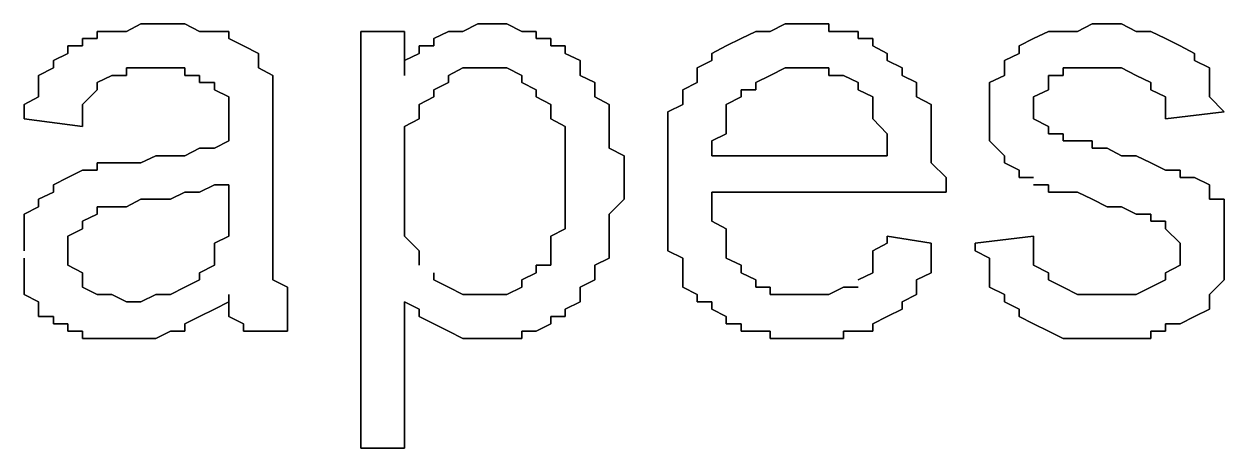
# Model space of a CAD drawing. Header units: metres. Extents: x 2.9 to 42.8, y 1.7 to 28.7.
# Drawn here: x 37.4156 to 37.7049, y 26.573 to 26.6753 of the extents above; entities that cross this region are included whole.
import ezdxf

# ---------------------------------------------------------------- set-up
doc = ezdxf.new("R2010")
doc.units = ezdxf.units.M
doc.layers.add('GRIS', color=8, linetype='Continuous')

msp = doc.modelspace()

# ---------------------------------------------------------------- linework, layer by layer
at = {"layer": 'GRIS', "lineweight": -3}
for points in [[(37.4368, 26.6735), (37.4332, 26.6735), (37.4368, 26.6735)], [(37.4332, 26.6735), (37.4332, 26.6718), (37.4332, 26.6735)], [(37.4403, 26.6735), (37.4368, 26.6735), (37.4403, 26.6735)], [(37.4438, 26.6753), (37.4403, 26.6735), (37.4438, 26.6753)], [(37.4474, 26.6753), (37.4438, 26.6753), (37.4474, 26.6753)], [(37.4509, 26.6753), (37.4474, 26.6753), (37.4509, 26.6753)], [(37.4544, 26.6753), (37.4509, 26.6753), (37.4544, 26.6753)], [(37.4579, 26.6735), (37.4544, 26.6753), (37.4579, 26.6735)], [(37.4615, 26.6735), (37.4579, 26.6735), (37.4615, 26.6735)], [(37.465, 26.6735), (37.4615, 26.6735), (37.465, 26.6735)], [(37.465, 26.6718), (37.465, 26.6735), (37.465, 26.6718)], [(37.5073, 26.6735), (37.4968, 26.6735), (37.5073, 26.6735)], [(37.4968, 26.6735), (37.4968, 26.573), (37.4968, 26.6735)], [(37.5073, 26.6629), (37.5073, 26.6735), (37.5073, 26.6629)], [(37.5179, 26.6735), (37.5144, 26.6718), (37.5179, 26.6735)], [(37.5214, 26.6735), (37.5179, 26.6735), (37.5214, 26.6735)], [(37.525, 26.6753), (37.5214, 26.6735), (37.525, 26.6753)], [(37.5285, 26.6753), (37.525, 26.6753), (37.5285, 26.6753)], [(37.532, 26.6753), (37.5285, 26.6753), (37.532, 26.6753)], [(37.5356, 26.6735), (37.532, 26.6753), (37.5356, 26.6735)], [(37.5391, 26.6735), (37.5356, 26.6735), (37.5391, 26.6735)], [(37.5391, 26.6718), (37.5391, 26.6735), (37.5391, 26.6718)], [(37.592, 26.6735), (37.5885, 26.6718), (37.592, 26.6735)], [(37.5955, 26.6735), (37.592, 26.6735), (37.5955, 26.6735)], [(37.5991, 26.6753), (37.5955, 26.6735), (37.5991, 26.6753)], [(37.6026, 26.6753), (37.5991, 26.6753), (37.6026, 26.6753)], [(37.6061, 26.6753), (37.6026, 26.6753), (37.6061, 26.6753)], [(37.6096, 26.6753), (37.6061, 26.6753), (37.6096, 26.6753)], [(37.6096, 26.6735), (37.6096, 26.6753), (37.6096, 26.6735)], [(37.6132, 26.6735), (37.6096, 26.6735), (37.6132, 26.6735)], [(37.6167, 26.6735), (37.6132, 26.6735), (37.6167, 26.6735)], [(37.6167, 26.6718), (37.6167, 26.6735), (37.6167, 26.6718)], [(37.6626, 26.6735), (37.659, 26.6718), (37.6626, 26.6735)], [(37.6661, 26.6735), (37.6626, 26.6735), (37.6661, 26.6735)], [(37.6696, 26.6735), (37.6661, 26.6735), (37.6696, 26.6735)], [(37.6731, 26.6753), (37.6696, 26.6735), (37.6731, 26.6753)], [(37.6767, 26.6753), (37.6731, 26.6753), (37.6767, 26.6753)], [(37.6802, 26.6753), (37.6767, 26.6753), (37.6802, 26.6753)], [(37.6837, 26.6735), (37.6802, 26.6753), (37.6837, 26.6735)], [(37.6873, 26.6735), (37.6837, 26.6735), (37.6873, 26.6735)], [(37.6908, 26.6718), (37.6873, 26.6735), (37.6908, 26.6718)], [(37.4332, 26.6718), (37.4297, 26.6718), (37.4332, 26.6718)], [(37.4297, 26.6718), (37.4297, 26.67), (37.4297, 26.6718)], [(37.4685, 26.67), (37.465, 26.6718), (37.4685, 26.67)], [(37.5144, 26.6718), (37.5144, 26.67), (37.5144, 26.6718)], [(37.5426, 26.6718), (37.5391, 26.6718), (37.5426, 26.6718)], [(37.5426, 26.67), (37.5426, 26.6718), (37.5426, 26.67)], [(37.5885, 26.6718), (37.5849, 26.67), (37.5885, 26.6718)], [(37.6202, 26.6718), (37.6167, 26.6718), (37.6202, 26.6718)], [(37.6202, 26.67), (37.6202, 26.6718), (37.6202, 26.67)], [(37.659, 26.6718), (37.6555, 26.67), (37.659, 26.6718)], [(37.6943, 26.67), (37.6908, 26.6718), (37.6943, 26.67)], [(37.4262, 26.6682), (37.4227, 26.6665), (37.4262, 26.6682)], [(37.4297, 26.67), (37.4262, 26.67), (37.4297, 26.67)], [(37.4262, 26.67), (37.4262, 26.6682), (37.4262, 26.67)], [(37.4721, 26.6682), (37.4685, 26.67), (37.4721, 26.6682)], [(37.4721, 26.6665), (37.4721, 26.6682), (37.4721, 26.6665)], [(37.5109, 26.6682), (37.5073, 26.6665), (37.5109, 26.6682)], [(37.5144, 26.67), (37.5109, 26.67), (37.5144, 26.67)], [(37.5109, 26.67), (37.5109, 26.6682), (37.5109, 26.67)], [(37.5461, 26.67), (37.5426, 26.67), (37.5461, 26.67)], [(37.5461, 26.6682), (37.5461, 26.67), (37.5461, 26.6682)], [(37.5497, 26.6665), (37.5461, 26.6682), (37.5497, 26.6665)], [(37.5849, 26.67), (37.5814, 26.6682), (37.5849, 26.67)], [(37.5814, 26.6682), (37.5814, 26.6665), (37.5814, 26.6682)], [(37.6237, 26.6682), (37.6202, 26.67), (37.6237, 26.6682)], [(37.6237, 26.6665), (37.6237, 26.6682), (37.6237, 26.6665)], [(37.6555, 26.6682), (37.652, 26.6665), (37.6555, 26.6682)], [(37.6555, 26.67), (37.6555, 26.6682), (37.6555, 26.67)], [(37.6978, 26.6682), (37.6943, 26.67), (37.6978, 26.6682)], [(37.6978, 26.6665), (37.6978, 26.6682), (37.6978, 26.6665)], [(37.4227, 26.6665), (37.4227, 26.6647), (37.4227, 26.6665)], [(37.4721, 26.6647), (37.4721, 26.6665), (37.4721, 26.6647)], [(37.5073, 26.6665), (37.5073, 26.6629), (37.5073, 26.6665)], [(37.5497, 26.6647), (37.5497, 26.6665), (37.5497, 26.6647)], [(37.5814, 26.6665), (37.5779, 26.6647), (37.5814, 26.6665)], [(37.6273, 26.6647), (37.6237, 26.6665), (37.6273, 26.6647)], [(37.652, 26.6665), (37.652, 26.6647), (37.652, 26.6665)], [(37.7014, 26.6647), (37.6978, 26.6665), (37.7014, 26.6647)], [(37.4227, 26.6647), (37.4191, 26.6629), (37.4227, 26.6647)], [(37.4191, 26.6629), (37.4191, 26.6612), (37.4191, 26.6629)], [(37.4332, 26.6612), (37.4368, 26.6629), (37.4332, 26.6612)], [(37.4368, 26.6629), (37.4403, 26.6629), (37.4368, 26.6629)], [(37.4403, 26.6629), (37.4403, 26.6647), (37.4403, 26.6629)], [(37.4403, 26.6647), (37.4438, 26.6647), (37.4403, 26.6647)], [(37.4438, 26.6647), (37.4474, 26.6647), (37.4438, 26.6647)], [(37.4474, 26.6647), (37.4509, 26.6647), (37.4474, 26.6647)], [(37.4509, 26.6647), (37.4544, 26.6647), (37.4509, 26.6647)], [(37.4544, 26.6647), (37.4544, 26.6629), (37.4544, 26.6647)], [(37.4544, 26.6629), (37.4579, 26.6629), (37.4544, 26.6629)], [(37.4579, 26.6629), (37.4579, 26.6612), (37.4579, 26.6629)], [(37.4756, 26.6629), (37.4721, 26.6647), (37.4756, 26.6629)], [(37.4756, 26.6612), (37.4756, 26.6629), (37.4756, 26.6612)], [(37.5179, 26.6629), (37.5214, 26.6647), (37.5179, 26.6629)], [(37.5179, 26.6612), (37.5179, 26.6629), (37.5179, 26.6612)], [(37.5214, 26.6647), (37.525, 26.6647), (37.5214, 26.6647)], [(37.525, 26.6647), (37.5285, 26.6647), (37.525, 26.6647)], [(37.5285, 26.6647), (37.532, 26.6647), (37.5285, 26.6647)], [(37.532, 26.6647), (37.5356, 26.6629), (37.532, 26.6647)], [(37.5356, 26.6629), (37.5356, 26.6612), (37.5356, 26.6629)], [(37.5497, 26.6629), (37.5497, 26.6647), (37.5497, 26.6629)], [(37.5532, 26.6612), (37.5497, 26.6629), (37.5532, 26.6612)], [(37.5779, 26.6647), (37.5779, 26.6629), (37.5779, 26.6647)], [(37.5779, 26.6629), (37.5779, 26.6612), (37.5779, 26.6629)], [(37.592, 26.6612), (37.5955, 26.6629), (37.592, 26.6612)], [(37.5955, 26.6629), (37.5991, 26.6647), (37.5955, 26.6629)], [(37.5991, 26.6647), (37.6026, 26.6647), (37.5991, 26.6647)], [(37.6026, 26.6647), (37.6061, 26.6647), (37.6026, 26.6647)], [(37.6061, 26.6647), (37.6096, 26.6647), (37.6061, 26.6647)], [(37.6096, 26.6647), (37.6096, 26.6629), (37.6096, 26.6647)], [(37.6096, 26.6629), (37.6132, 26.6629), (37.6096, 26.6629)], [(37.6132, 26.6629), (37.6167, 26.6612), (37.6132, 26.6629)], [(37.6273, 26.6629), (37.6273, 26.6647), (37.6273, 26.6629)], [(37.6308, 26.6612), (37.6273, 26.6629), (37.6308, 26.6612)], [(37.652, 26.6629), (37.6484, 26.6612), (37.652, 26.6629)], [(37.652, 26.6647), (37.652, 26.6629), (37.652, 26.6647)], [(37.6626, 26.6612), (37.6626, 26.6629), (37.6626, 26.6612)], [(37.6626, 26.6629), (37.6661, 26.6629), (37.6626, 26.6629)], [(37.6661, 26.6629), (37.6661, 26.6647), (37.6661, 26.6629)], [(37.6661, 26.6647), (37.6696, 26.6647), (37.6661, 26.6647)], [(37.6696, 26.6647), (37.6731, 26.6647), (37.6696, 26.6647)], [(37.6731, 26.6647), (37.6767, 26.6647), (37.6731, 26.6647)], [(37.6767, 26.6647), (37.6802, 26.6647), (37.6767, 26.6647)], [(37.6802, 26.6647), (37.6837, 26.6629), (37.6802, 26.6647)], [(37.6837, 26.6629), (37.6873, 26.6612), (37.6837, 26.6629)], [(37.7014, 26.6612), (37.7014, 26.6647), (37.7014, 26.6612)], [(37.4191, 26.6612), (37.4191, 26.6594), (37.4191, 26.6612)], [(37.4191, 26.6594), (37.4191, 26.6577), (37.4191, 26.6594)], [(37.4297, 26.6559), (37.4332, 26.6594), (37.4297, 26.6559)], [(37.4332, 26.6594), (37.4332, 26.6612), (37.4332, 26.6594)], [(37.4579, 26.6612), (37.4615, 26.6612), (37.4579, 26.6612)], [(37.4615, 26.6612), (37.4615, 26.6594), (37.4615, 26.6612)], [(37.4615, 26.6594), (37.465, 26.6577), (37.4615, 26.6594)], [(37.4756, 26.6594), (37.4756, 26.6612), (37.4756, 26.6594)], [(37.4756, 26.6577), (37.4756, 26.6594), (37.4756, 26.6577)], [(37.5144, 26.6594), (37.5179, 26.6612), (37.5144, 26.6594)], [(37.5144, 26.6577), (37.5144, 26.6594), (37.5144, 26.6577)], [(37.5356, 26.6612), (37.5391, 26.6594), (37.5356, 26.6612)], [(37.5391, 26.6594), (37.5391, 26.6577), (37.5391, 26.6594)], [(37.5532, 26.6594), (37.5532, 26.6612), (37.5532, 26.6594)], [(37.5532, 26.6577), (37.5532, 26.6594), (37.5532, 26.6577)], [(37.5779, 26.6612), (37.5744, 26.6594), (37.5779, 26.6612)], [(37.5744, 26.6594), (37.5744, 26.6577), (37.5744, 26.6594)], [(37.5885, 26.6577), (37.5885, 26.6594), (37.5885, 26.6577)], [(37.5885, 26.6594), (37.592, 26.6594), (37.5885, 26.6594)], [(37.592, 26.6594), (37.592, 26.6612), (37.592, 26.6594)], [(37.6167, 26.6612), (37.6167, 26.6594), (37.6167, 26.6612)], [(37.6167, 26.6594), (37.6202, 26.6577), (37.6167, 26.6594)], [(37.6308, 26.6594), (37.6308, 26.6612), (37.6308, 26.6594)], [(37.6308, 26.6577), (37.6308, 26.6594), (37.6308, 26.6577)], [(37.6484, 26.6612), (37.6484, 26.6594), (37.6484, 26.6612)], [(37.6484, 26.6594), (37.6484, 26.6559), (37.6484, 26.6594)], [(37.659, 26.6577), (37.6626, 26.6594), (37.659, 26.6577)], [(37.6626, 26.6594), (37.6626, 26.6612), (37.6626, 26.6594)], [(37.6873, 26.6612), (37.6873, 26.6594), (37.6873, 26.6612)], [(37.6873, 26.6594), (37.6908, 26.6577), (37.6873, 26.6594)], [(37.7014, 26.6594), (37.7014, 26.6612), (37.7014, 26.6594)], [(37.7014, 26.6577), (37.7014, 26.6594), (37.7014, 26.6577)], [(37.4191, 26.6577), (37.4156, 26.6559), (37.4191, 26.6577)], [(37.465, 26.6577), (37.465, 26.6559), (37.465, 26.6577)], [(37.4756, 26.6559), (37.4756, 26.6577), (37.4756, 26.6559)], [(37.5109, 26.6559), (37.5144, 26.6577), (37.5109, 26.6559)], [(37.5391, 26.6577), (37.5426, 26.6559), (37.5391, 26.6577)], [(37.5567, 26.6559), (37.5532, 26.6577), (37.5567, 26.6559)], [(37.5744, 26.6577), (37.5744, 26.6559), (37.5744, 26.6577)], [(37.5849, 26.6559), (37.5885, 26.6577), (37.5849, 26.6559)], [(37.6202, 26.6577), (37.6202, 26.6559), (37.6202, 26.6577)], [(37.6343, 26.6559), (37.6308, 26.6577), (37.6343, 26.6559)], [(37.659, 26.6559), (37.659, 26.6577), (37.659, 26.6559)], [(37.6908, 26.6577), (37.6908, 26.6559), (37.6908, 26.6577)], [(37.7049, 26.6541), (37.7014, 26.6577), (37.7049, 26.6541)], [(37.4156, 26.6559), (37.4156, 26.6524), (37.4156, 26.6559)], [(37.4297, 26.6541), (37.4297, 26.6559), (37.4297, 26.6541)], [(37.4297, 26.6524), (37.4297, 26.6541), (37.4297, 26.6524)], [(37.465, 26.6559), (37.465, 26.6524), (37.465, 26.6559)], [(37.4756, 26.6524), (37.4756, 26.6559), (37.4756, 26.6524)], [(37.5109, 26.6541), (37.5109, 26.6559), (37.5109, 26.6541)], [(37.5109, 26.6524), (37.5109, 26.6541), (37.5109, 26.6524)], [(37.5426, 26.6559), (37.5426, 26.6541), (37.5426, 26.6559)], [(37.5426, 26.6541), (37.5426, 26.6524), (37.5426, 26.6541)], [(37.5567, 26.6541), (37.5567, 26.6559), (37.5567, 26.6541)], [(37.5567, 26.6524), (37.5567, 26.6541), (37.5567, 26.6524)], [(37.5744, 26.6559), (37.5708, 26.6541), (37.5744, 26.6559)], [(37.5708, 26.6541), (37.5708, 26.6524), (37.5708, 26.6541)], [(37.5849, 26.6541), (37.5849, 26.6559), (37.5849, 26.6541)], [(37.5849, 26.6524), (37.5849, 26.6541), (37.5849, 26.6524)], [(37.6202, 26.6559), (37.6202, 26.6541), (37.6202, 26.6559)], [(37.6202, 26.6541), (37.6202, 26.6524), (37.6202, 26.6541)], [(37.6343, 26.6541), (37.6343, 26.6559), (37.6343, 26.6541)], [(37.6343, 26.6524), (37.6343, 26.6541), (37.6343, 26.6524)], [(37.6484, 26.6559), (37.6484, 26.6541), (37.6484, 26.6559)], [(37.6484, 26.6541), (37.6484, 26.6506), (37.6484, 26.6541)], [(37.659, 26.6524), (37.659, 26.6559), (37.659, 26.6524)], [(37.6908, 26.6559), (37.6908, 26.6524), (37.6908, 26.6559)], [(37.6908, 26.6524), (37.7049, 26.6541), (37.6908, 26.6524)], [(37.4156, 26.6524), (37.4297, 26.6506), (37.4156, 26.6524)], [(37.4297, 26.6506), (37.4297, 26.6524), (37.4297, 26.6506)], [(37.465, 26.6524), (37.465, 26.6506), (37.465, 26.6524)], [(37.465, 26.6506), (37.465, 26.6488), (37.465, 26.6506)], [(37.4756, 26.6506), (37.4756, 26.6524), (37.4756, 26.6506)], [(37.4756, 26.6471), (37.4756, 26.6506), (37.4756, 26.6471)], [(37.5073, 26.6506), (37.5109, 26.6524), (37.5073, 26.6506)], [(37.5073, 26.6488), (37.5073, 26.6506), (37.5073, 26.6488)], [(37.5426, 26.6524), (37.5461, 26.6506), (37.5426, 26.6524)], [(37.5461, 26.6506), (37.5461, 26.6488), (37.5461, 26.6506)], [(37.5567, 26.6506), (37.5567, 26.6524), (37.5567, 26.6506)], [(37.5567, 26.6471), (37.5567, 26.6506), (37.5567, 26.6471)], [(37.5708, 26.6524), (37.5708, 26.6488), (37.5708, 26.6524)], [(37.5849, 26.6488), (37.5849, 26.6524), (37.5849, 26.6488)], [(37.6202, 26.6524), (37.6237, 26.6488), (37.6202, 26.6524)], [(37.6343, 26.6488), (37.6343, 26.6524), (37.6343, 26.6488)], [(37.6484, 26.6506), (37.6484, 26.6488), (37.6484, 26.6506)], [(37.6626, 26.6506), (37.659, 26.6524), (37.6626, 26.6506)], [(37.6626, 26.6488), (37.6626, 26.6506), (37.6626, 26.6488)], [(37.465, 26.6488), (37.465, 26.6471), (37.465, 26.6488)], [(37.5073, 26.6453), (37.5073, 26.6488), (37.5073, 26.6453)], [(37.5461, 26.6488), (37.5461, 26.6453), (37.5461, 26.6488)], [(37.5708, 26.6488), (37.5708, 26.6471), (37.5708, 26.6488)], [(37.5814, 26.6471), (37.5849, 26.6488), (37.5814, 26.6471)], [(37.6237, 26.6488), (37.6237, 26.6471), (37.6237, 26.6488)], [(37.6343, 26.6471), (37.6343, 26.6488), (37.6343, 26.6471)], [(37.6484, 26.6488), (37.6484, 26.6471), (37.6484, 26.6488)], [(37.6661, 26.6488), (37.6626, 26.6488), (37.6661, 26.6488)], [(37.6661, 26.6471), (37.6661, 26.6488), (37.6661, 26.6471)], [(37.4579, 26.6453), (37.4544, 26.6435), (37.4579, 26.6453)], [(37.4615, 26.6453), (37.4579, 26.6453), (37.4615, 26.6453)], [(37.465, 26.6471), (37.4615, 26.6453), (37.465, 26.6471)], [(37.4756, 26.6312), (37.4756, 26.6471), (37.4756, 26.6312)], [(37.5073, 26.6435), (37.5073, 26.6453), (37.5073, 26.6435)], [(37.5461, 26.6453), (37.5461, 26.6435), (37.5461, 26.6453)], [(37.5567, 26.6453), (37.5567, 26.6471), (37.5567, 26.6453)], [(37.5603, 26.6435), (37.5567, 26.6453), (37.5603, 26.6435)], [(37.5708, 26.6471), (37.5708, 26.6453), (37.5708, 26.6471)], [(37.5708, 26.6453), (37.5708, 26.6418), (37.5708, 26.6453)], [(37.5814, 26.6435), (37.5814, 26.6471), (37.5814, 26.6435)], [(37.6237, 26.6471), (37.6237, 26.6435), (37.6237, 26.6471)], [(37.6343, 26.6435), (37.6343, 26.6471), (37.6343, 26.6435)], [(37.6484, 26.6471), (37.652, 26.6435), (37.6484, 26.6471)], [(37.6696, 26.6471), (37.6661, 26.6471), (37.6696, 26.6471)], [(37.6731, 26.6471), (37.6696, 26.6471), (37.6731, 26.6471)], [(37.6731, 26.6453), (37.6731, 26.6471), (37.6731, 26.6453)], [(37.6767, 26.6453), (37.6731, 26.6453), (37.6767, 26.6453)], [(37.6802, 26.6435), (37.6767, 26.6453), (37.6802, 26.6435)], [(37.4368, 26.6418), (37.4332, 26.6418), (37.4368, 26.6418)], [(37.4332, 26.6418), (37.4332, 26.64), (37.4332, 26.6418)], [(37.4403, 26.6418), (37.4368, 26.6418), (37.4403, 26.6418)], [(37.4438, 26.6418), (37.4403, 26.6418), (37.4438, 26.6418)], [(37.4474, 26.6435), (37.4438, 26.6418), (37.4474, 26.6435)], [(37.4509, 26.6435), (37.4474, 26.6435), (37.4509, 26.6435)], [(37.4544, 26.6435), (37.4509, 26.6435), (37.4544, 26.6435)], [(37.5073, 26.64), (37.5073, 26.6435), (37.5073, 26.64)], [(37.5461, 26.6435), (37.5461, 26.64), (37.5461, 26.6435)], [(37.5603, 26.64), (37.5603, 26.6435), (37.5603, 26.64)], [(37.5708, 26.6418), (37.5708, 26.64), (37.5708, 26.6418)], [(37.6237, 26.6435), (37.5814, 26.6435), (37.6237, 26.6435)], [(37.6343, 26.6418), (37.6343, 26.6435), (37.6343, 26.6418)], [(37.6379, 26.6383), (37.6343, 26.6418), (37.6379, 26.6383)], [(37.652, 26.6435), (37.652, 26.6418), (37.652, 26.6435)], [(37.652, 26.6418), (37.6555, 26.64), (37.652, 26.6418)], [(37.6837, 26.6435), (37.6802, 26.6435), (37.6837, 26.6435)], [(37.6873, 26.6418), (37.6837, 26.6435), (37.6873, 26.6418)], [(37.6908, 26.64), (37.6873, 26.6418), (37.6908, 26.64)], [(37.4297, 26.64), (37.4262, 26.6383), (37.4297, 26.64)], [(37.4332, 26.64), (37.4297, 26.64), (37.4332, 26.64)], [(37.5073, 26.6383), (37.5073, 26.64), (37.5073, 26.6383)], [(37.5461, 26.64), (37.5461, 26.6383), (37.5461, 26.64)], [(37.5603, 26.6383), (37.5603, 26.64), (37.5603, 26.6383)], [(37.5708, 26.64), (37.5708, 26.6365), (37.5708, 26.64)], [(37.6555, 26.64), (37.6555, 26.6383), (37.6555, 26.64)], [(37.6943, 26.64), (37.6908, 26.64), (37.6943, 26.64)], [(37.6943, 26.6383), (37.6943, 26.64), (37.6943, 26.6383)], [(37.4262, 26.6383), (37.4227, 26.6365), (37.4262, 26.6383)], [(37.4227, 26.6365), (37.4227, 26.6347), (37.4227, 26.6365)], [(37.4579, 26.6347), (37.4615, 26.6365), (37.4579, 26.6347)], [(37.4615, 26.6365), (37.465, 26.6365), (37.4615, 26.6365)], [(37.465, 26.6365), (37.465, 26.633), (37.465, 26.6365)], [(37.5073, 26.6365), (37.5073, 26.6383), (37.5073, 26.6365)], [(37.5073, 26.633), (37.5073, 26.6365), (37.5073, 26.633)], [(37.5461, 26.6383), (37.5461, 26.6365), (37.5461, 26.6383)], [(37.5461, 26.6365), (37.5461, 26.633), (37.5461, 26.6365)], [(37.5603, 26.6347), (37.5603, 26.6383), (37.5603, 26.6347)], [(37.5708, 26.6365), (37.5708, 26.6347), (37.5708, 26.6365)], [(37.6379, 26.6365), (37.6379, 26.6383), (37.6379, 26.6365)], [(37.6379, 26.6347), (37.6379, 26.6365), (37.6379, 26.6347)], [(37.6555, 26.6383), (37.659, 26.6383), (37.6555, 26.6383)], [(37.659, 26.6365), (37.6626, 26.6365), (37.659, 26.6365)], [(37.6626, 26.6365), (37.6626, 26.6347), (37.6626, 26.6365)], [(37.6978, 26.6383), (37.6943, 26.6383), (37.6978, 26.6383)], [(37.7014, 26.6365), (37.6978, 26.6383), (37.7014, 26.6365)], [(37.7014, 26.6347), (37.7014, 26.6365), (37.7014, 26.6347)], [(37.4227, 26.6347), (37.4191, 26.633), (37.4227, 26.6347)], [(37.4191, 26.633), (37.4191, 26.6312), (37.4191, 26.633)], [(37.4403, 26.6312), (37.4438, 26.633), (37.4403, 26.6312)], [(37.4438, 26.633), (37.4474, 26.633), (37.4438, 26.633)], [(37.4474, 26.633), (37.4509, 26.633), (37.4474, 26.633)], [(37.4509, 26.633), (37.4544, 26.6347), (37.4509, 26.633)], [(37.4544, 26.6347), (37.4579, 26.6347), (37.4544, 26.6347)], [(37.465, 26.633), (37.465, 26.6312), (37.465, 26.633)], [(37.5073, 26.6312), (37.5073, 26.633), (37.5073, 26.6312)], [(37.5461, 26.633), (37.5461, 26.6312), (37.5461, 26.633)], [(37.5567, 26.6294), (37.5603, 26.633), (37.5567, 26.6294)], [(37.5603, 26.633), (37.5603, 26.6347), (37.5603, 26.633)], [(37.5708, 26.6347), (37.5708, 26.633), (37.5708, 26.6347)], [(37.5708, 26.633), (37.5708, 26.6294), (37.5708, 26.633)], [(37.5814, 26.6312), (37.5814, 26.6347), (37.5814, 26.6312)], [(37.5814, 26.6347), (37.6379, 26.6347), (37.5814, 26.6347)], [(37.6626, 26.6347), (37.6661, 26.6347), (37.6626, 26.6347)], [(37.6661, 26.6347), (37.6696, 26.6347), (37.6661, 26.6347)], [(37.6696, 26.6347), (37.6731, 26.633), (37.6696, 26.6347)], [(37.6731, 26.633), (37.6767, 26.6312), (37.6731, 26.633)], [(37.7014, 26.633), (37.7014, 26.6347), (37.7014, 26.633)], [(37.7049, 26.633), (37.7014, 26.633), (37.7049, 26.633)], [(37.7049, 26.6312), (37.7049, 26.633), (37.7049, 26.6312)], [(37.4191, 26.6312), (37.4156, 26.6294), (37.4191, 26.6312)], [(37.4332, 26.6294), (37.4332, 26.6312), (37.4332, 26.6294)], [(37.4332, 26.6312), (37.4368, 26.6312), (37.4332, 26.6312)], [(37.4368, 26.6312), (37.4403, 26.6312), (37.4368, 26.6312)], [(37.465, 26.6312), (37.465, 26.6294), (37.465, 26.6312)], [(37.4756, 26.6277), (37.4756, 26.6312), (37.4756, 26.6277)], [(37.5073, 26.6277), (37.5073, 26.6312), (37.5073, 26.6277)], [(37.5461, 26.6312), (37.5461, 26.6277), (37.5461, 26.6312)], [(37.5814, 26.6277), (37.5814, 26.6312), (37.5814, 26.6277)], [(37.6767, 26.6312), (37.6802, 26.6312), (37.6767, 26.6312)], [(37.6802, 26.6312), (37.6837, 26.6294), (37.6802, 26.6312)], [(37.7049, 26.6294), (37.7049, 26.6312), (37.7049, 26.6294)], [(37.4156, 26.6294), (37.4156, 26.6277), (37.4156, 26.6294)], [(37.4156, 26.6277), (37.4156, 26.6241), (37.4156, 26.6277)], [(37.4297, 26.6277), (37.4332, 26.6294), (37.4297, 26.6277)], [(37.4297, 26.6259), (37.4297, 26.6277), (37.4297, 26.6259)], [(37.465, 26.6294), (37.465, 26.6259), (37.465, 26.6294)], [(37.4756, 26.6241), (37.4756, 26.6277), (37.4756, 26.6241)], [(37.5073, 26.6259), (37.5073, 26.6277), (37.5073, 26.6259)], [(37.5461, 26.6277), (37.5461, 26.6259), (37.5461, 26.6277)], [(37.5567, 26.6277), (37.5567, 26.6294), (37.5567, 26.6277)], [(37.5567, 26.6259), (37.5567, 26.6277), (37.5567, 26.6259)], [(37.5708, 26.6294), (37.5708, 26.6277), (37.5708, 26.6294)], [(37.5708, 26.6277), (37.5708, 26.6241), (37.5708, 26.6277)], [(37.5849, 26.6259), (37.5814, 26.6277), (37.5849, 26.6259)], [(37.6837, 26.6294), (37.6873, 26.6294), (37.6837, 26.6294)], [(37.6873, 26.6294), (37.6873, 26.6277), (37.6873, 26.6294)], [(37.6873, 26.6277), (37.6908, 26.6277), (37.6873, 26.6277)], [(37.6908, 26.6277), (37.6908, 26.6259), (37.6908, 26.6277)], [(37.7049, 26.6259), (37.7049, 26.6294), (37.7049, 26.6259)], [(37.4262, 26.6241), (37.4297, 26.6259), (37.4262, 26.6241)], [(37.465, 26.6259), (37.465, 26.6241), (37.465, 26.6259)], [(37.5073, 26.6241), (37.5073, 26.6259), (37.5073, 26.6241)], [(37.5461, 26.6259), (37.5426, 26.6241), (37.5461, 26.6259)], [(37.5567, 26.6224), (37.5567, 26.6259), (37.5567, 26.6224)], [(37.5849, 26.6241), (37.5849, 26.6259), (37.5849, 26.6241)], [(37.6908, 26.6259), (37.6943, 26.6224), (37.6908, 26.6259)], [(37.7049, 26.6241), (37.7049, 26.6259), (37.7049, 26.6241)], [(37.4156, 26.6241), (37.4156, 26.6224), (37.4156, 26.6241)], [(37.4156, 26.6224), (37.4156, 26.6206), (37.4156, 26.6224)], [(37.4262, 26.6224), (37.4262, 26.6241), (37.4262, 26.6224)], [(37.4262, 26.6206), (37.4262, 26.6224), (37.4262, 26.6206)], [(37.465, 26.6241), (37.4615, 26.6224), (37.465, 26.6241)], [(37.4615, 26.6224), (37.4615, 26.6206), (37.4615, 26.6224)], [(37.4756, 26.6206), (37.4756, 26.6241), (37.4756, 26.6206)], [(37.5109, 26.6206), (37.5073, 26.6241), (37.5109, 26.6206)], [(37.5426, 26.6241), (37.5426, 26.6206), (37.5426, 26.6241)], [(37.5567, 26.6206), (37.5567, 26.6224), (37.5567, 26.6206)], [(37.5708, 26.6241), (37.5708, 26.6224), (37.5708, 26.6241)], [(37.5708, 26.6224), (37.5708, 26.6206), (37.5708, 26.6224)], [(37.5849, 26.6224), (37.5849, 26.6241), (37.5849, 26.6224)], [(37.5849, 26.6188), (37.5849, 26.6224), (37.5849, 26.6188)], [(37.6237, 26.6224), (37.6202, 26.6206), (37.6237, 26.6224)], [(37.6237, 26.6241), (37.6237, 26.6224), (37.6237, 26.6241)], [(37.6343, 26.6224), (37.6237, 26.6241), (37.6343, 26.6224)], [(37.6343, 26.6206), (37.6343, 26.6224), (37.6343, 26.6206)], [(37.659, 26.6241), (37.6449, 26.6224), (37.659, 26.6241)], [(37.6449, 26.6224), (37.6449, 26.6206), (37.6449, 26.6224)], [(37.659, 26.6224), (37.659, 26.6241), (37.659, 26.6224)], [(37.659, 26.6188), (37.659, 26.6224), (37.659, 26.6188)], [(37.6943, 26.6224), (37.6943, 26.6206), (37.6943, 26.6224)], [(37.7049, 26.6224), (37.7049, 26.6241), (37.7049, 26.6224)], [(37.7049, 26.6188), (37.7049, 26.6224), (37.7049, 26.6188)], [(37.4156, 26.6188), (37.4156, 26.6171), (37.4156, 26.6188)], [(37.4262, 26.6171), (37.4262, 26.6206), (37.4262, 26.6171)], [(37.4615, 26.6206), (37.4615, 26.6188), (37.4615, 26.6206)], [(37.4615, 26.6188), (37.4615, 26.6171), (37.4615, 26.6188)], [(37.4756, 26.6188), (37.4756, 26.6206), (37.4756, 26.6188)], [(37.4756, 26.6153), (37.4756, 26.6188), (37.4756, 26.6153)], [(37.5109, 26.6188), (37.5109, 26.6206), (37.5109, 26.6188)], [(37.5109, 26.6171), (37.5109, 26.6188), (37.5109, 26.6171)], [(37.5426, 26.6206), (37.5426, 26.6188), (37.5426, 26.6206)], [(37.5426, 26.6188), (37.5426, 26.6171), (37.5426, 26.6188)], [(37.5532, 26.6171), (37.5567, 26.6188), (37.5532, 26.6171)], [(37.5567, 26.6188), (37.5567, 26.6206), (37.5567, 26.6188)], [(37.5708, 26.6206), (37.5744, 26.6188), (37.5708, 26.6206)], [(37.5744, 26.6188), (37.5744, 26.6153), (37.5744, 26.6188)], [(37.5885, 26.6171), (37.5849, 26.6188), (37.5885, 26.6171)], [(37.6202, 26.6206), (37.6202, 26.6171), (37.6202, 26.6206)], [(37.6343, 26.6171), (37.6343, 26.6206), (37.6343, 26.6171)], [(37.6449, 26.6206), (37.6484, 26.6188), (37.6449, 26.6206)], [(37.6484, 26.6188), (37.6484, 26.6153), (37.6484, 26.6188)], [(37.659, 26.6171), (37.659, 26.6188), (37.659, 26.6171)], [(37.6943, 26.6206), (37.6943, 26.6188), (37.6943, 26.6206)], [(37.6943, 26.6188), (37.6943, 26.6171), (37.6943, 26.6188)], [(37.7049, 26.6171), (37.7049, 26.6188), (37.7049, 26.6171)], [(37.4156, 26.6171), (37.4156, 26.6153), (37.4156, 26.6171)], [(37.4297, 26.6153), (37.4262, 26.6171), (37.4297, 26.6153)], [(37.4615, 26.6171), (37.4579, 26.6153), (37.4615, 26.6171)], [(37.5426, 26.6171), (37.5391, 26.6171), (37.5426, 26.6171)], [(37.5391, 26.6171), (37.5391, 26.6153), (37.5391, 26.6171)], [(37.5532, 26.6153), (37.5532, 26.6171), (37.5532, 26.6153)], [(37.5885, 26.6153), (37.5885, 26.6171), (37.5885, 26.6153)], [(37.6202, 26.6171), (37.6202, 26.6153), (37.6202, 26.6171)], [(37.6343, 26.6153), (37.6343, 26.6171), (37.6343, 26.6153)], [(37.6626, 26.6153), (37.659, 26.6171), (37.6626, 26.6153)], [(37.6943, 26.6171), (37.6908, 26.6153), (37.6943, 26.6171)], [(37.7049, 26.6153), (37.7049, 26.6171), (37.7049, 26.6153)], [(37.4156, 26.6153), (37.4156, 26.6118), (37.4156, 26.6153)], [(37.4297, 26.6136), (37.4297, 26.6153), (37.4297, 26.6136)], [(37.4297, 26.6118), (37.4297, 26.6136), (37.4297, 26.6118)], [(37.4579, 26.6136), (37.4544, 26.6118), (37.4579, 26.6136)], [(37.4579, 26.6153), (37.4579, 26.6136), (37.4579, 26.6153)], [(37.4756, 26.6136), (37.4756, 26.6153), (37.4756, 26.6136)], [(37.4791, 26.6118), (37.4756, 26.6136), (37.4791, 26.6118)], [(37.5144, 26.6136), (37.5144, 26.6153), (37.5144, 26.6136)], [(37.5179, 26.6118), (37.5144, 26.6136), (37.5179, 26.6118)], [(37.5391, 26.6153), (37.5356, 26.6136), (37.5391, 26.6153)], [(37.5356, 26.6136), (37.5356, 26.6118), (37.5356, 26.6136)], [(37.5497, 26.6118), (37.5532, 26.6136), (37.5497, 26.6118)], [(37.5532, 26.6136), (37.5532, 26.6153), (37.5532, 26.6136)], [(37.5744, 26.6153), (37.5744, 26.6136), (37.5744, 26.6153)], [(37.5744, 26.6136), (37.5744, 26.6118), (37.5744, 26.6136)], [(37.592, 26.6136), (37.5885, 26.6153), (37.592, 26.6136)], [(37.592, 26.6118), (37.592, 26.6136), (37.592, 26.6118)], [(37.6202, 26.6153), (37.6167, 26.6136), (37.6202, 26.6153)], [(37.6308, 26.6136), (37.6343, 26.6153), (37.6308, 26.6136)], [(37.6308, 26.6118), (37.6308, 26.6136), (37.6308, 26.6118)], [(37.6484, 26.6153), (37.6484, 26.6136), (37.6484, 26.6153)], [(37.6484, 26.6136), (37.6484, 26.6118), (37.6484, 26.6136)], [(37.6626, 26.6136), (37.6626, 26.6153), (37.6626, 26.6136)], [(37.6661, 26.6118), (37.6626, 26.6136), (37.6661, 26.6118)], [(37.6908, 26.6136), (37.6873, 26.6118), (37.6908, 26.6136)], [(37.6908, 26.6153), (37.6908, 26.6136), (37.6908, 26.6153)], [(37.7014, 26.61), (37.7049, 26.6136), (37.7014, 26.61)], [(37.7049, 26.6136), (37.7049, 26.6153), (37.7049, 26.6136)], [(37.4156, 26.6118), (37.4156, 26.61), (37.4156, 26.6118)], [(37.4156, 26.61), (37.4191, 26.6083), (37.4156, 26.61)], [(37.4332, 26.61), (37.4297, 26.6118), (37.4332, 26.61)], [(37.4368, 26.61), (37.4332, 26.61), (37.4368, 26.61)], [(37.4403, 26.6083), (37.4368, 26.61), (37.4403, 26.6083)], [(37.4474, 26.61), (37.4438, 26.6083), (37.4474, 26.61)], [(37.4509, 26.61), (37.4474, 26.61), (37.4509, 26.61)], [(37.4544, 26.6118), (37.4509, 26.61), (37.4544, 26.6118)], [(37.465, 26.61), (37.465, 26.6083), (37.465, 26.61)], [(37.465, 26.6083), (37.465, 26.61), (37.465, 26.6083)], [(37.4791, 26.61), (37.4791, 26.6118), (37.4791, 26.61)], [(37.4791, 26.6065), (37.4791, 26.61), (37.4791, 26.6065)], [(37.5214, 26.61), (37.5179, 26.6118), (37.5214, 26.61)], [(37.525, 26.61), (37.5214, 26.61), (37.525, 26.61)], [(37.5285, 26.61), (37.525, 26.61), (37.5285, 26.61)], [(37.532, 26.61), (37.5285, 26.61), (37.532, 26.61)], [(37.5356, 26.6118), (37.532, 26.61), (37.5356, 26.6118)], [(37.5497, 26.61), (37.5497, 26.6118), (37.5497, 26.61)], [(37.5497, 26.6083), (37.5497, 26.61), (37.5497, 26.6083)], [(37.5744, 26.6118), (37.5779, 26.61), (37.5744, 26.6118)], [(37.5779, 26.61), (37.5779, 26.6083), (37.5779, 26.61)], [(37.5955, 26.6118), (37.592, 26.6118), (37.5955, 26.6118)], [(37.5955, 26.61), (37.5955, 26.6118), (37.5955, 26.61)], [(37.5991, 26.61), (37.5955, 26.61), (37.5991, 26.61)], [(37.6026, 26.61), (37.5991, 26.61), (37.6026, 26.61)], [(37.6061, 26.61), (37.6026, 26.61), (37.6061, 26.61)], [(37.6096, 26.61), (37.6061, 26.61), (37.6096, 26.61)], [(37.6132, 26.6118), (37.6096, 26.61), (37.6132, 26.6118)], [(37.6167, 26.6118), (37.6132, 26.6118), (37.6167, 26.6118)], [(37.6273, 26.6083), (37.6308, 26.61), (37.6273, 26.6083)], [(37.6308, 26.61), (37.6308, 26.6118), (37.6308, 26.61)], [(37.6484, 26.6118), (37.652, 26.61), (37.6484, 26.6118)], [(37.652, 26.61), (37.652, 26.6083), (37.652, 26.61)], [(37.6696, 26.61), (37.6661, 26.6118), (37.6696, 26.61)], [(37.6731, 26.61), (37.6696, 26.61), (37.6731, 26.61)], [(37.6767, 26.61), (37.6731, 26.61), (37.6767, 26.61)], [(37.6802, 26.61), (37.6767, 26.61), (37.6802, 26.61)], [(37.6837, 26.61), (37.6802, 26.61), (37.6837, 26.61)], [(37.6873, 26.6118), (37.6837, 26.61), (37.6873, 26.6118)], [(37.7014, 26.6083), (37.7014, 26.61), (37.7014, 26.6083)], [(37.4191, 26.6083), (37.4191, 26.6065), (37.4191, 26.6083)], [(37.4438, 26.6083), (37.4403, 26.6083), (37.4438, 26.6083)], [(37.4615, 26.6065), (37.465, 26.6083), (37.4615, 26.6065)], [(37.465, 26.6083), (37.465, 26.6047), (37.465, 26.6083)], [(37.5073, 26.573), (37.5073, 26.6083), (37.5073, 26.573)], [(37.5073, 26.6083), (37.5109, 26.6065), (37.5073, 26.6083)], [(37.5461, 26.6065), (37.5497, 26.6083), (37.5461, 26.6065)], [(37.5779, 26.6083), (37.5814, 26.6083), (37.5779, 26.6083)], [(37.5814, 26.6083), (37.5814, 26.6065), (37.5814, 26.6083)], [(37.6273, 26.6065), (37.6273, 26.6083), (37.6273, 26.6065)], [(37.652, 26.6083), (37.6555, 26.6065), (37.652, 26.6083)], [(37.7014, 26.6065), (37.7014, 26.6083), (37.7014, 26.6065)], [(37.4191, 26.6065), (37.4191, 26.6047), (37.4191, 26.6065)], [(37.4191, 26.6047), (37.4227, 26.6047), (37.4191, 26.6047)], [(37.4227, 26.6047), (37.4227, 26.603), (37.4227, 26.6047)], [(37.4544, 26.603), (37.4579, 26.6047), (37.4544, 26.603)], [(37.4579, 26.6047), (37.4615, 26.6065), (37.4579, 26.6047)], [(37.465, 26.6047), (37.4685, 26.603), (37.465, 26.6047)], [(37.4791, 26.6047), (37.4791, 26.6065), (37.4791, 26.6047)], [(37.4791, 26.603), (37.4791, 26.6047), (37.4791, 26.603)], [(37.5109, 26.6065), (37.5109, 26.6047), (37.5109, 26.6065)], [(37.5109, 26.6047), (37.5144, 26.603), (37.5109, 26.6047)], [(37.5426, 26.603), (37.5426, 26.6047), (37.5426, 26.603)], [(37.5426, 26.6047), (37.5461, 26.6047), (37.5426, 26.6047)], [(37.5461, 26.6047), (37.5461, 26.6065), (37.5461, 26.6047)], [(37.5814, 26.6065), (37.5849, 26.6047), (37.5814, 26.6065)], [(37.5849, 26.6047), (37.5849, 26.603), (37.5849, 26.6047)], [(37.6202, 26.603), (37.6237, 26.6047), (37.6202, 26.603)], [(37.6237, 26.6047), (37.6273, 26.6065), (37.6237, 26.6047)], [(37.6555, 26.6065), (37.6555, 26.6047), (37.6555, 26.6065)], [(37.6555, 26.6047), (37.659, 26.603), (37.6555, 26.6047)], [(37.6943, 26.603), (37.6978, 26.6047), (37.6943, 26.603)], [(37.6978, 26.6047), (37.7014, 26.6065), (37.6978, 26.6047)], [(37.4227, 26.603), (37.4262, 26.603), (37.4227, 26.603)], [(37.4262, 26.603), (37.4262, 26.6012), (37.4262, 26.603)], [(37.4262, 26.6012), (37.4297, 26.6012), (37.4262, 26.6012)], [(37.4297, 26.6012), (37.4297, 26.5994), (37.4297, 26.6012)], [(37.4474, 26.5994), (37.4509, 26.6012), (37.4474, 26.5994)], [(37.4509, 26.6012), (37.4544, 26.6012), (37.4509, 26.6012)], [(37.4544, 26.6012), (37.4544, 26.603), (37.4544, 26.6012)], [(37.4685, 26.603), (37.4685, 26.6012), (37.4685, 26.603)], [(37.4685, 26.6012), (37.4791, 26.6012), (37.4685, 26.6012)], [(37.4791, 26.6012), (37.4791, 26.603), (37.4791, 26.6012)], [(37.5144, 26.603), (37.5179, 26.6012), (37.5144, 26.603)], [(37.5179, 26.6012), (37.5214, 26.5994), (37.5179, 26.6012)], [(37.5356, 26.5994), (37.5356, 26.6012), (37.5356, 26.5994)], [(37.5356, 26.6012), (37.5391, 26.6012), (37.5356, 26.6012)], [(37.5391, 26.6012), (37.5426, 26.603), (37.5391, 26.6012)], [(37.5849, 26.603), (37.5885, 26.603), (37.5849, 26.603)], [(37.5885, 26.603), (37.5885, 26.6012), (37.5885, 26.603)], [(37.5885, 26.6012), (37.592, 26.6012), (37.5885, 26.6012)], [(37.592, 26.6012), (37.5955, 26.6012), (37.592, 26.6012)], [(37.5955, 26.6012), (37.5955, 26.5994), (37.5955, 26.6012)], [(37.6132, 26.5994), (37.6132, 26.6012), (37.6132, 26.5994)], [(37.6132, 26.6012), (37.6167, 26.6012), (37.6132, 26.6012)], [(37.6167, 26.6012), (37.6202, 26.6012), (37.6167, 26.6012)], [(37.6202, 26.6012), (37.6202, 26.603), (37.6202, 26.6012)], [(37.659, 26.603), (37.6626, 26.6012), (37.659, 26.603)], [(37.6626, 26.6012), (37.6661, 26.5994), (37.6626, 26.6012)], [(37.6873, 26.5994), (37.6873, 26.6012), (37.6873, 26.5994)], [(37.6873, 26.6012), (37.6908, 26.6012), (37.6873, 26.6012)], [(37.6908, 26.6012), (37.6908, 26.603), (37.6908, 26.6012)], [(37.6908, 26.603), (37.6943, 26.603), (37.6908, 26.603)], [(37.4297, 26.5994), (37.4332, 26.5994), (37.4297, 26.5994)], [(37.4332, 26.5994), (37.4368, 26.5994), (37.4332, 26.5994)], [(37.4368, 26.5994), (37.4403, 26.5994), (37.4368, 26.5994)], [(37.4403, 26.5994), (37.4438, 26.5994), (37.4403, 26.5994)], [(37.4438, 26.5994), (37.4474, 26.5994), (37.4438, 26.5994)], [(37.5214, 26.5994), (37.525, 26.5994), (37.5214, 26.5994)], [(37.525, 26.5994), (37.5285, 26.5994), (37.525, 26.5994)], [(37.5285, 26.5994), (37.532, 26.5994), (37.5285, 26.5994)], [(37.532, 26.5994), (37.5356, 26.5994), (37.532, 26.5994)], [(37.5955, 26.5994), (37.5991, 26.5994), (37.5955, 26.5994)], [(37.5991, 26.5994), (37.6026, 26.5994), (37.5991, 26.5994)], [(37.6026, 26.5994), (37.6061, 26.5994), (37.6026, 26.5994)], [(37.6061, 26.5994), (37.6096, 26.5994), (37.6061, 26.5994)], [(37.6096, 26.5994), (37.6132, 26.5994), (37.6096, 26.5994)], [(37.6661, 26.5994), (37.6696, 26.5994), (37.6661, 26.5994)], [(37.6696, 26.5994), (37.6731, 26.5994), (37.6696, 26.5994)], [(37.6731, 26.5994), (37.6767, 26.5994), (37.6731, 26.5994)], [(37.6767, 26.5994), (37.6802, 26.5994), (37.6767, 26.5994)], [(37.6802, 26.5994), (37.6837, 26.5994), (37.6802, 26.5994)], [(37.6837, 26.5994), (37.6873, 26.5994), (37.6837, 26.5994)], [(37.4968, 26.573), (37.5073, 26.573), (37.4968, 26.573)]]:
    msp.add_lwpolyline(points, dxfattribs=at)

doc.saveas('drawing.dxf')
